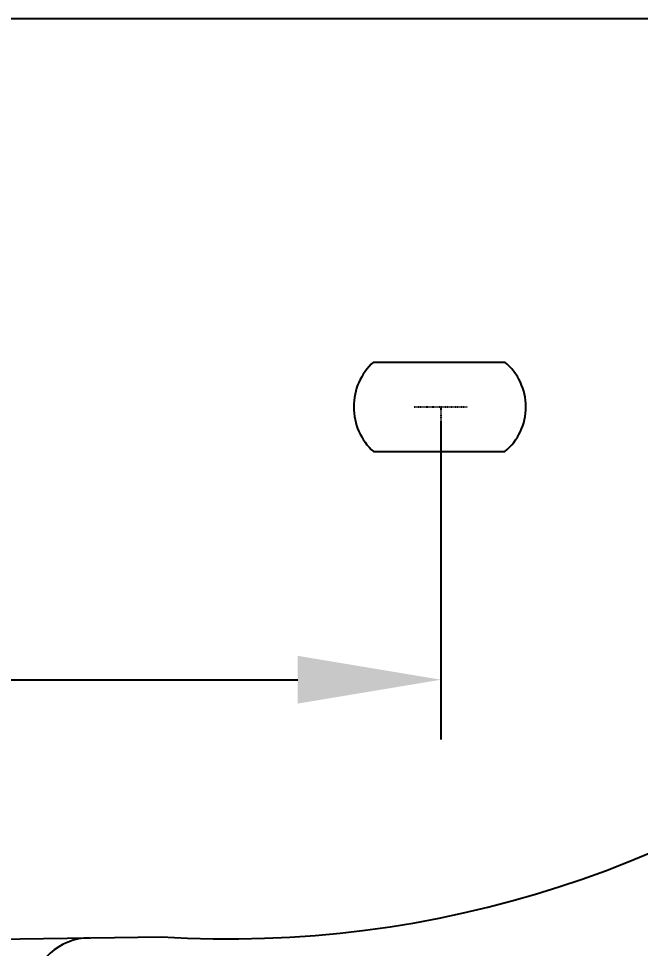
# Model space of a CAD drawing. Header units: millimetres. Extents: x 14229 to 16655, y -272 to 3158.
# Drawn here: x 15103.9 to 15208.1, y 1222.8 to 1378.5 of the extents above; entities that cross this region are included whole.
import ezdxf
from ezdxf.lldxf.tags import DXFTag

# ---------------------------------------------------------------- set-up
doc = ezdxf.new("R2010")
doc.units = ezdxf.units.MM
doc.header["$LTSCALE"] = 0.2
doc.linetypes.add('DASHED', pattern=[0.75, 0.5, -0.25])
doc.layers.add('2', color=2, linetype='HIDDEN')
doc.styles.add('h', font='', dxfattribs={"height": 28})
doc.styles.get('h').set_extended_font_data('Haansoft Batang')
tags = doc.linetypes.add('HIDDEN', pattern=[9.524999999999999, 6.35, -3.175]).pattern_tags.tags
tags[6:7] = [DXFTag(74, 4), DXFTag(75, 0), DXFTag(340, '0'), DXFTag(46, 1.0), DXFTag(50, 0.0), DXFTag(44, 0.0), DXFTag(45, 0.0)]
tags[4:5] = [DXFTag(74, 4), DXFTag(75, 0), DXFTag(340, '0'), DXFTag(46, 1.0), DXFTag(50, 0.0), DXFTag(44, 0.0), DXFTag(45, 0.0)]
doc.dimstyles.new('AM_ISO$0', dxfattribs={"dimtxt": 28, "dimasz": 24, "dimexe": 10, "dimexo": 0, "dimgap": 10, "dimtad": 1, "dimdec": 0, "dimdsep": 46, "dimtxsty": 'h', "dimcen": -5, "dimclrd": 256, "dimclre": 256, "dimclrt": 256, "dimadec": 0, "dimazin": 2, "dimtp": 0.1, "dimtm": 0.1, "dimtfac": 0.71, "dimtdec": 0, "dimtmove": 0, "dimatfit": 3, "dimfxl": 0, "dimlwd": -1, "dimlwe": -1, "dimarcsym": 0})

# ---------------------------------------------------------------- blocks, each defined once
blk = doc.blocks.new('*D28')
at = {"linetype": 'ByBlock'}
for p, q in [((15067.85019467148, 1378.466055983947), (15444.93757397065, 1378.466055983947)), ((15434.93757397065, 1354.466055983947), (15434.93757397065, 1212.963220477088)), ((15067.85019467148, 1188.963220477088), (15444.93757397065, 1188.963220477088))]:
    blk.add_line(p, q, dxfattribs=at)
for points in [[(15430.93757397065, 1354.466055983947), (15438.93757397065, 1354.466055983947), (15434.93757397065, 1378.466055983947)], [(15430.93757397065, 1212.963220477088), (15438.93757397065, 1212.963220477088), (15434.93757397065, 1188.963220477088)]]:
    blk.add_solid(points)
at = {"layer": 'Defpoints', "color": 0}
for p in [(15067.85019467148, 1378.466055983947), (15067.85019467148, 1188.963220477088), (15434.93757397065, 1188.963220477088)]:
    blk.add_point(p, dxfattribs=at)
at = {"insert": (15410.93757397065, 1283.714638230513), "char_height": 28, "attachment_point": 5, "rotation": 90, "style": 'h'}
blk.add_mtext('190', dxfattribs=at)
blk = doc.blocks.new('*D24')
at = {"linetype": 'ByBlock'}
for p, q in [((15067.85019467148, 1378.466055983947), (15549.32810999203, 1378.466055983947)), ((15539.32810999203, 1354.466055983947), (15539.32810999203, 1122.770998752592)), ((15170.35019467148, 1098.770998752592), (15549.32810999203, 1098.770998752592))]:
    blk.add_line(p, q, dxfattribs=at)
for points in [[(15535.32810999203, 1354.466055983947), (15543.32810999203, 1354.466055983947), (15539.32810999203, 1378.466055983947)], [(15535.32810999203, 1122.770998752592), (15543.32810999203, 1122.770998752592), (15539.32810999203, 1098.770998752592)]]:
    blk.add_solid(points)
at = {"layer": 'Defpoints', "color": 0}
for p in [(15067.85019467148, 1378.466055983947), (15170.35019467148, 1098.770998752592, 0.400000000540274), (15539.32810999203, 1098.770998752592)]:
    blk.add_point(p, dxfattribs=at)
at = {"insert": (15515.32810999203, 1238.618527368265), "char_height": 28, "attachment_point": 5, "rotation": 90, "style": 'h'}
blk.add_mtext('280', dxfattribs=at)
blk = doc.blocks.new('*D32')
at = {"linetype": 'ByBlock'}
for p, q in [((14961.17975915515, 1310.966055983947), (14961.17975915515, 1257.79385527352)), ((15174.65636312037, 1310.966055983947), (15174.65636312037, 1257.79385527352)), ((14985.17975915515, 1267.79385527352), (15150.65636312037, 1267.79385527352))]:
    blk.add_line(p, q, dxfattribs=at)
at = {"linetype": 'DASHED'}
for points in [[(14985.17975915515, 1271.79385527352), (14985.17975915515, 1263.79385527352), (14961.17975915515, 1267.79385527352)], [(15150.65636312037, 1271.79385527352), (15150.65636312037, 1263.79385527352), (15174.65636312037, 1267.79385527352)]]:
    blk.add_solid(points, dxfattribs=at)
at = {"layer": 'Defpoints', "color": 0, "linetype": 'DASHED'}
for p in [(14961.17975915515, 1310.966055983947, 0.006660826889505103), (15174.65636312037, 1310.966055983947, 0.006660826889505103), (15174.65636312037, 1267.79385527352)]:
    blk.add_point(p, dxfattribs=at)
at = {"linetype": 'DASHED', "insert": (15067.91806113776, 1291.79385527352), "char_height": 28, "attachment_point": 5, "style": 'h'}
blk.add_mtext('213', dxfattribs=at)

msp = doc.modelspace()

# ---------------------------------------------------------------- linework, layer by layer
msp.add_line((14812.81451078475, 1378.465897071085, 0.01220662454536463), (15354.71367492944, 1378.466055983946))
at = {"color": 7, "linetype": 'DASHED'}
for p, q in [((15170.16577324037, 1313.466055983949, 2.081106957554923e-06), (15179.14695300037, 1313.466055983946, 2.081106977733227e-06)), ((15174.65636312037, 1313.466055983947, 2.081106967644075e-06), (15174.65636312037, 1308.466055983947, 2.081106967644075e-06))]:
    msp.add_line(p, q, dxfattribs=at)
at = {"layer": '2', "color": 0}
for p, q in [((15163.35019467146, 1320.960331744951, 2.081106957554923e-06), (15185.35019467146, 1320.96033174495, 2.081106957554923e-06)), ((15163.35019467146, 1305.971780222945, 2.081106957554923e-06), (15185.35019467146, 1305.971780222944, 2.081106957554923e-06)), ((15070.24790261287, 1223.979424600503), (15127.85931119513, 1224.758155819773))]:
    msp.add_line(p, q, dxfattribs=at)
for centre, radius, start, end in [((15138.93737069409, 1405.106583090774, 0.0244132490906741), 180.6883466678169, 266.484973206102, 350.7230498997025), ((15170.16577324037, 1313.466055983949, 2.081106957554923e-06), 10.12996941806537, 132.2845729259605, 227.7154270740417), ((15179.14695300037, 1313.466055983946, 2.081106957554923e-06), 9.728534134797897, 309.6155994030524, 50.38440059694759), ((15115.91848363412, 1214.595838608071), 10, 90.7744177112655, 173.3244969499617)]:
    msp.add_arc(centre, radius, start, end, dxfattribs=at)

# ---------------------------------------------------------------- dimensions: what is measured, and where the dimension line sits
for base, p2, picture, middle in [((15434.93757397065, 1188.963220477088), (15067.85019467147, 1188.963220477088), '*D28', (15410.93757397065, 1283.714638230513)), ((15539.32810999203, 1098.770998752592), (15170.35019467147, 1098.770998752592, 0.400000000540274), '*D24', (15515.32810999203, 1238.618527368265))]:
    dim = msp.add_linear_dim(base=base, p1=(15067.85019467147, 1378.466055983946), p2=p2, angle=90, dimstyle='AM_ISO$0')
    dim.commit()
    dim.dimension.update_dxf_attribs({"geometry": picture, "text_midpoint": middle})
at = {"color": 7, "linetype": 'DASHED'}
dim = msp.add_linear_dim(base=(15174.65636312037, 1267.79385527352, -0.006658745782537459), p1=(14961.17975915515, 1310.966055983947, 2.081106967644075e-06), p2=(15174.65636312037, 1310.966055983947, 2.081106967644075e-06), dimstyle='AM_ISO$0', dxfattribs=at)
dim.commit()
dim.dimension.update_dxf_attribs({"geometry": '*D32', "text_midpoint": (15067.91806113776, 1267.79385527352, -0.006658745782537459), "dimtype": 160})

doc.saveas('drawing.dxf')
